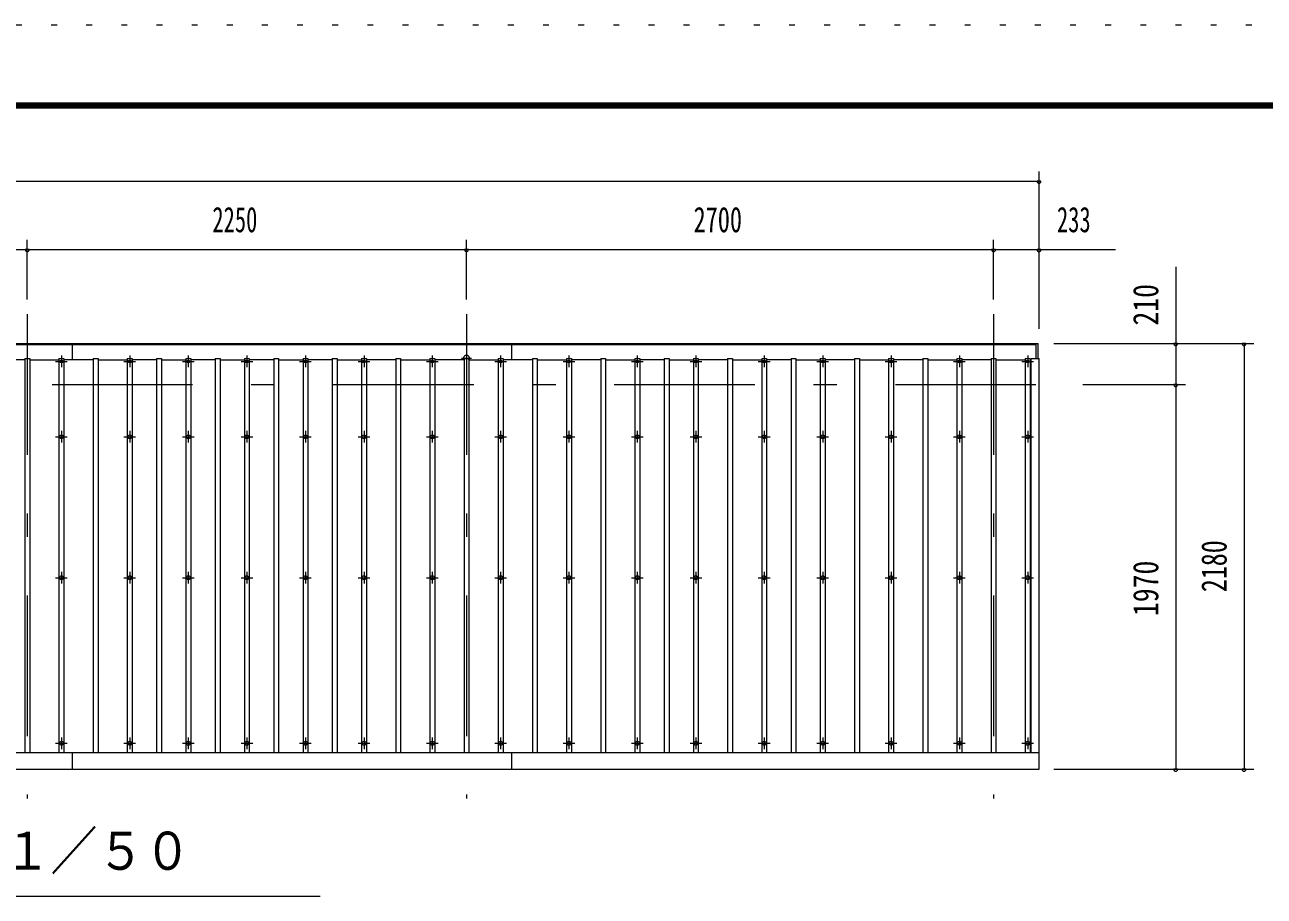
# Model space of a CAD drawing. Units: millimetres, scale not verified. Extents: x -27012 to 27023, y -10500 to 10500.
# Drawn here: x 4388 to 10737, y 6038 to 10500 of the extents above; entities that cross this region are included whole.
import ezdxf
from ezdxf.enums import TextEntityAlignment as Align

# ---------------------------------------------------------------- set-up
doc = ezdxf.new("R2010")
doc.units = ezdxf.units.MM
doc.header["$LTSCALE"] = 60
doc.linetypes.add('USER3', pattern=[24, 12, -5, 2, -5])
doc.linetypes.add('USER4', pattern=[3, 0.5, -2.5])
for name, color, linetype, lineweight in [('0-2_1-05BOLD', 7, 'Continuous', 18), ('0-3_1-25CENTER', 3, 'USER3', 18), ('0-4_1-45THIN', 4, 'Continuous', 18), ('0-5_1-55DIM', 3, 'Continuous', 18), ('0-C_F-F', 5, 'Continuous', 18), ('0-D_F-E_J_ADD', 5, 'USER4', 18)]:
    doc.layers.add(name, color=color, linetype=linetype, lineweight=lineweight)
doc.styles.add('ＭＳ ゴシック', font='')
doc.styles.get('ＭＳ ゴシック').set_extended_font_data('MS Gothic')

msp = doc.modelspace()

# ---------------------------------------------------------------- linework, layer by layer
at = {"layer": '0-2_1-05BOLD'}
for p, q in [((-1077.05, 8867.67), (9578.95, 8867.67)), ((-1067.05, 8862.67), (9568.94, 8862.67)), ((4630.95, 8867.67), (4630.95, 8784.63)), ((6880.95, 8867.67), (6880.95, 8784.63)), ((9568.94, 8790.67), (9568.94, 8867.67)), ((9578.95, 8790.67), (9578.95, 8867.67)), ((9543.95, 8790.67), (9583.95, 8790.67)), ((9543.95, 6773.43), (9543.95, 8790.67)), ((9583.95, 6687.67), (9583.95, 8790.67)), ((-1082.05, 6773.43), (9583.95, 6773.43)), ((4630.95, 6773.43), (4630.95, 6687.67)), ((6880.95, 6773.43), (6880.95, 6687.67)), ((-1082.05, 6687.67), (9583.95, 6687.67))]:
    msp.add_line(p, q, dxfattribs=at)
for centre in [(4575.95, 8390.17), (4925.95, 8390.17), (5225.95, 8390.17), (5525.95, 8390.17), (5825.95, 8390.17), (6125.95, 8390.17), (6475.95, 8390.17), (6825.95, 8390.17), (7175.95, 8390.17), (7525.95, 8390.17), (7825.95, 8390.17), (8175.95, 8390.17), (8475.95, 8390.17), (8825.95, 8390.17), (9175.95, 8390.17), (9525.95, 8390.17), (4575.95, 7668.51), (4925.95, 7668.51), (5225.95, 7668.51), (5525.95, 7668.51), (5825.95, 7668.51), (6125.95, 7668.51), (6475.95, 7668.51), (6825.95, 7668.51), (7175.95, 7668.51), (7525.95, 7668.51), (7825.95, 7668.51), (8175.95, 7668.51), (8475.95, 7668.51), (8825.95, 7668.51), (9175.95, 7668.51), (9525.95, 7668.51), (4575.95, 6820.85), (4925.95, 6820.85), (5225.95, 6820.85), (5525.95, 6820.85), (5825.95, 6820.85), (6125.95, 6820.85), (6475.95, 6820.85), (6825.95, 6820.85), (7175.95, 6820.85), (7525.95, 6820.85), (7825.95, 6820.85), (8175.95, 6820.85), (8475.95, 6820.85), (8825.95, 6820.85), (9175.95, 6820.85), (9525.95, 6820.85)]:
    msp.add_circle(centre, 10, dxfattribs=at)
for centre, radius, start, end in [((4575.95, 8765.7), 14.5, 46.39838, 133.60162), ((4575.95, 8786.71), 14.5, 226.3961, 313.6039), ((4925.95, 8765.7), 14.5, 46.39838, 133.60162), ((4925.95, 8786.71), 14.5, 226.3961, 313.6039), ((5225.95, 8765.7), 14.5, 46.39838, 133.60162), ((5225.95, 8786.71), 14.5, 226.3961, 313.6039), ((5525.95, 8765.7), 14.5, 46.39838, 133.60162), ((5525.95, 8786.71), 14.5, 226.3961, 313.6039), ((5825.95, 8765.7), 14.5, 46.39838, 133.60162), ((5825.95, 8786.71), 14.5, 226.3961, 313.6039), ((6125.95, 8765.7), 14.5, 46.39838, 133.60162), ((6125.95, 8786.71), 14.5, 226.3961, 313.6039), ((6475.95, 8765.7), 14.5, 46.39838, 133.60162), ((6475.95, 8786.71), 14.5, 226.3961, 313.6039), ((6650.95, 8792.15), 15, 326.44154, 213.55197), ((6825.95, 8765.7), 14.5, 46.39838, 133.60162), ((6825.95, 8786.71), 14.5, 226.3961, 313.6039), ((7175.95, 8765.7), 14.5, 46.39838, 133.60162), ((7175.95, 8786.71), 14.5, 226.3961, 313.6039), ((7525.95, 8765.7), 14.5, 46.39838, 133.60162), ((7525.95, 8786.71), 14.5, 226.3961, 313.6039), ((7825.95, 8765.7), 14.5, 46.39838, 133.60162), ((7825.95, 8786.71), 14.5, 226.3961, 313.6039), ((8175.95, 8765.7), 14.5, 46.39838, 133.60162), ((8175.95, 8786.71), 14.5, 226.3961, 313.6039), ((8475.95, 8765.7), 14.5, 46.39838, 133.60162), ((8475.95, 8786.71), 14.5, 226.3961, 313.6039), ((8825.95, 8765.7), 14.5, 46.39838, 133.60162), ((8825.95, 8786.71), 14.5, 226.3961, 313.6039), ((9175.95, 8765.7), 14.5, 46.39838, 133.60162), ((9175.95, 8786.71), 14.5, 226.3961, 313.6039), ((9525.95, 8765.7), 14.5, 46.39838, 133.60162), ((9525.95, 8786.71), 14.5, 226.3961, 313.6039)]:
    msp.add_arc(centre, radius, start, end, dxfattribs=at)
at = {"layer": '0-3_1-25CENTER'}
for p, q in [((4400.95, 9017.67), (4400.95, 6537.67)), ((6650.95, 9017.67), (6650.95, 6537.67)), ((9350.95, 9017.67), (9350.95, 6537.67)), ((4545.95, 8776.2), (4605.95, 8776.2)), ((4575.95, 8806.2), (4575.95, 8746.2)), ((4895.95, 8776.2), (4955.95, 8776.2)), ((4925.95, 8806.2), (4925.95, 8746.2)), ((5195.95, 8776.2), (5255.95, 8776.2)), ((5225.95, 8806.2), (5225.95, 8746.2)), ((5495.95, 8776.2), (5555.95, 8776.2)), ((5525.95, 8806.2), (5525.95, 8746.2)), ((5795.94, 8776.2), (5855.95, 8776.2)), ((5825.95, 8806.2), (5825.95, 8746.2)), ((6095.95, 8776.2), (6155.95, 8776.2)), ((6125.95, 8806.2), (6125.95, 8746.2)), ((6445.95, 8776.2), (6505.95, 8776.2)), ((6475.95, 8806.2), (6475.95, 8746.2)), ((6625.95, 8792.15), (6675.95, 8792.15)), ((6795.95, 8776.2), (6855.95, 8776.2)), ((6825.95, 8806.2), (6825.95, 8746.2)), ((7145.95, 8776.2), (7205.95, 8776.2)), ((7175.95, 8806.2), (7175.95, 8746.2)), ((7495.95, 8776.2), (7555.95, 8776.2)), ((7525.95, 8806.2), (7525.95, 8746.2)), ((7795.95, 8776.2), (7855.95, 8776.2)), ((7825.95, 8806.2), (7825.95, 8746.2)), ((8145.95, 8776.2), (8205.95, 8776.2)), ((8175.95, 8806.2), (8175.95, 8746.2)), ((8445.95, 8776.2), (8505.95, 8776.2)), ((8475.95, 8806.2), (8475.95, 8746.2)), ((8795.95, 8776.2), (8855.95, 8776.2)), ((8825.95, 8806.2), (8825.95, 8746.2)), ((9145.95, 8776.2), (9205.95, 8776.2)), ((9175.95, 8806.2), (9175.95, 8746.2)), ((9495.95, 8776.2), (9555.95, 8776.2)), ((9525.95, 8806.2), (9525.95, 8746.2)), ((-1232.05, 8657.67), (9733.95, 8657.67)), ((4545.95, 8390.17), (4605.95, 8390.17)), ((4575.95, 8420.17), (4575.95, 8360.17)), ((4895.95, 8390.17), (4955.95, 8390.17)), ((4925.95, 8420.17), (4925.95, 8360.17)), ((5195.95, 8390.17), (5255.95, 8390.17)), ((5225.95, 8420.17), (5225.95, 8360.17)), ((5495.95, 8390.17), (5555.95, 8390.17)), ((5525.95, 8420.17), (5525.95, 8360.17)), ((5795.95, 8390.17), (5855.95, 8390.17)), ((5825.95, 8420.17), (5825.95, 8360.17)), ((6095.95, 8390.17), (6155.95, 8390.17)), ((6125.95, 8420.17), (6125.95, 8360.17)), ((6445.95, 8390.17), (6505.95, 8390.17)), ((6475.95, 8420.17), (6475.95, 8360.17)), ((6795.95, 8390.17), (6855.95, 8390.17)), ((6825.95, 8420.17), (6825.95, 8360.17)), ((7145.95, 8390.17), (7205.95, 8390.17)), ((7175.95, 8420.17), (7175.95, 8360.17)), ((7495.95, 8390.17), (7555.95, 8390.17)), ((7525.95, 8420.17), (7525.95, 8360.17)), ((7795.95, 8390.17), (7855.95, 8390.17)), ((7825.95, 8420.17), (7825.95, 8360.17)), ((8145.95, 8390.17), (8205.95, 8390.17)), ((8175.95, 8420.17), (8175.95, 8360.17)), ((8445.95, 8390.17), (8505.95, 8390.17)), ((8475.95, 8420.17), (8475.95, 8360.17)), ((8795.95, 8390.17), (8855.95, 8390.17)), ((8825.95, 8420.17), (8825.95, 8360.17)), ((9145.95, 8390.17), (9205.95, 8390.17)), ((9175.95, 8420.17), (9175.95, 8360.17)), ((9495.95, 8390.17), (9555.95, 8390.17)), ((9525.95, 8420.17), (9525.95, 8360.17)), ((4575.95, 7698.51), (4575.95, 7638.51)), ((4925.95, 7698.51), (4925.95, 7638.51)), ((5225.95, 7698.51), (5225.95, 7638.51)), ((5525.95, 7698.51), (5525.95, 7638.51)), ((5825.95, 7698.51), (5825.95, 7638.51)), ((6125.95, 7698.51), (6125.95, 7638.51)), ((6475.95, 7698.51), (6475.95, 7638.51)), ((6825.95, 7698.51), (6825.95, 7638.51)), ((7175.95, 7698.51), (7175.95, 7638.51)), ((7525.95, 7698.51), (7525.95, 7638.51)), ((7825.95, 7698.51), (7825.95, 7638.51)), ((8175.95, 7698.51), (8175.95, 7638.51)), ((8475.95, 7698.51), (8475.95, 7638.51)), ((8825.95, 7698.51), (8825.95, 7638.51)), ((9175.95, 7698.51), (9175.95, 7638.51)), ((9525.95, 7698.51), (9525.95, 7638.51)), ((4545.95, 7668.51), (4605.95, 7668.51)), ((4895.95, 7668.51), (4955.95, 7668.51)), ((5195.95, 7668.51), (5255.95, 7668.51)), ((5495.95, 7668.51), (5555.95, 7668.51)), ((5795.95, 7668.51), (5855.95, 7668.51)), ((6095.95, 7668.51), (6155.95, 7668.51)), ((6445.95, 7668.51), (6505.95, 7668.51)), ((6795.95, 7668.51), (6855.95, 7668.51)), ((7145.95, 7668.51), (7205.95, 7668.51)), ((7495.95, 7668.51), (7555.95, 7668.51)), ((7795.95, 7668.51), (7855.95, 7668.51)), ((8145.95, 7668.51), (8205.95, 7668.51)), ((8445.95, 7668.51), (8505.95, 7668.51)), ((8795.95, 7668.51), (8855.95, 7668.51)), ((9145.95, 7668.51), (9205.95, 7668.51)), ((9495.95, 7668.51), (9555.95, 7668.51)), ((4545.95, 6820.85), (4605.95, 6820.85)), ((4575.95, 6850.85), (4575.95, 6790.85)), ((4895.95, 6820.85), (4955.95, 6820.85)), ((4925.95, 6850.85), (4925.95, 6790.85)), ((5195.95, 6820.85), (5255.95, 6820.85)), ((5225.95, 6850.85), (5225.95, 6790.85)), ((5495.95, 6820.85), (5555.95, 6820.85)), ((5525.95, 6850.85), (5525.95, 6790.85)), ((5795.95, 6820.85), (5855.95, 6820.85)), ((5825.95, 6850.85), (5825.95, 6790.85)), ((6095.95, 6820.85), (6155.95, 6820.85)), ((6125.95, 6850.85), (6125.95, 6790.85)), ((6445.95, 6820.85), (6505.95, 6820.85)), ((6475.95, 6850.85), (6475.95, 6790.85)), ((6795.95, 6820.85), (6855.95, 6820.85)), ((6825.95, 6850.85), (6825.95, 6790.85)), ((7145.95, 6820.85), (7205.95, 6820.85)), ((7175.95, 6850.85), (7175.95, 6790.85)), ((7495.95, 6820.85), (7555.95, 6820.85)), ((7525.95, 6850.85), (7525.95, 6790.85)), ((7795.95, 6820.85), (7855.95, 6820.85)), ((7825.95, 6850.85), (7825.95, 6790.85)), ((8145.95, 6820.85), (8205.95, 6820.85)), ((8175.95, 6850.85), (8175.95, 6790.85)), ((8445.95, 6820.85), (8505.95, 6820.85)), ((8475.95, 6850.85), (8475.95, 6790.85)), ((8795.95, 6820.85), (8855.95, 6820.85)), ((8825.95, 6850.85), (8825.95, 6790.85)), ((9145.95, 6820.85), (9205.95, 6820.85)), ((9175.95, 6850.85), (9175.95, 6790.85)), ((9495.95, 6820.85), (9555.95, 6820.85)), ((9525.95, 6850.85), (9525.95, 6790.85))]:
    msp.add_line(p, q, dxfattribs=at)
at = {"layer": '0-4_1-45THIN'}
for p, q in [((4388.45, 8784.63), (4238.45, 8784.63)), ((4388.45, 8790.67), (4388.45, 6773.43)), ((4413.45, 8784.63), (4563.45, 8784.63)), ((4563.45, 8790.67), (4563.45, 6773.43)), ((4738.45, 8784.63), (4588.45, 8784.63)), ((4738.45, 8790.67), (4738.45, 6773.43)), ((4763.45, 8784.63), (4913.45, 8784.63)), ((4913.45, 8790.67), (4913.45, 6773.43)), ((5063.45, 8784.63), (4938.45, 8784.63)), ((5063.45, 8790.67), (5063.45, 6773.43)), ((5088.45, 8784.63), (5213.45, 8784.63)), ((5213.45, 8790.67), (5213.45, 6773.43)), ((5363.45, 8784.63), (5238.45, 8784.63)), ((5363.45, 8790.67), (5363.45, 6773.43)), ((5388.45, 8784.63), (5513.45, 8784.63)), ((5513.45, 8790.67), (5513.45, 6773.43)), ((5663.45, 8784.63), (5538.45, 8784.63)), ((5663.45, 8790.67), (5663.45, 6773.43)), ((5688.45, 8784.63), (5813.45, 8784.63)), ((5813.45, 8790.67), (5813.45, 6773.43)), ((5963.45, 8784.63), (5838.45, 8784.63)), ((5963.45, 8790.67), (5963.45, 6773.43)), ((5988.45, 8784.63), (6113.45, 8784.63)), ((6113.45, 8790.67), (6113.45, 6773.43)), ((6288.44, 8784.63), (6138.45, 8784.63)), ((6288.44, 8790.67), (6288.44, 6773.43)), ((6313.45, 8784.63), (6463.45, 8784.63)), ((6463.45, 8790.67), (6463.45, 6773.43)), ((6638.45, 8784.63), (6488.45, 8784.63)), ((6638.45, 8790.67), (6638.45, 6773.43)), ((6663.45, 8784.63), (6813.45, 8784.63)), ((6813.45, 8790.67), (6813.45, 6773.43)), ((6988.45, 8784.63), (6838.45, 8784.63)), ((6988.45, 8790.67), (6988.45, 6773.43)), ((7013.45, 8784.63), (7163.45, 8784.63)), ((7163.45, 8790.67), (7163.45, 6773.43)), ((7338.45, 8784.63), (7188.45, 8784.63)), ((7338.45, 8790.67), (7338.45, 6773.43)), ((7363.45, 8784.63), (7513.45, 8784.63)), ((7513.45, 8790.67), (7513.45, 6773.43)), ((7663.45, 8784.63), (7538.45, 8784.63)), ((7663.45, 8790.67), (7663.45, 6773.43)), ((7688.45, 8784.63), (7813.45, 8784.63)), ((7813.45, 8790.67), (7813.45, 6773.43)), ((7988.45, 8784.63), (7838.45, 8784.63)), ((7988.45, 8790.67), (7988.45, 6773.43)), ((8013.45, 8784.63), (8163.45, 8784.63)), ((8163.45, 8790.67), (8163.45, 6773.43)), ((8313.45, 8784.63), (8188.45, 8784.63)), ((8313.45, 8790.67), (8313.45, 6773.43)), ((8338.45, 8784.63), (8463.45, 8784.63)), ((8463.45, 8790.67), (8463.45, 6773.43)), ((8638.45, 8784.63), (8488.45, 8784.63)), ((8638.45, 8790.67), (8638.45, 6773.43)), ((8663.45, 8784.63), (8813.45, 8784.63)), ((8813.45, 8790.67), (8813.45, 6773.43)), ((8988.45, 8784.63), (8838.45, 8784.63)), ((8988.45, 8790.67), (8988.45, 6773.43)), ((9013.45, 8784.63), (9163.45, 8784.63)), ((9163.45, 8790.67), (9163.45, 6773.43)), ((9338.45, 8784.63), (9188.45, 8784.63)), ((9338.45, 8790.67), (9338.45, 6773.43)), ((9363.45, 8784.63), (9513.45, 8784.63)), ((9513.45, 8790.67), (9513.45, 6773.43)), ((9543.95, 8775.67), (9538.45, 8775.67))]:
    msp.add_line(p, q, dxfattribs=at)
for points in [[(4388.45, 8790.67), (4413.45, 8790.67), (4413.45, 6773.43)], [(4563.45, 8790.67), (4588.45, 8790.67), (4588.45, 6773.43)], [(4738.45, 8790.67), (4763.45, 8790.67), (4763.45, 6773.43)], [(4913.45, 8790.67), (4938.45, 8790.67), (4938.45, 6773.43)], [(5063.45, 8790.67), (5088.45, 8790.67), (5088.45, 6773.43)], [(5213.45, 8790.67), (5238.45, 8790.67), (5238.45, 6773.43)], [(5363.45, 8790.67), (5388.45, 8790.67), (5388.45, 6773.43)], [(5513.45, 8790.67), (5538.45, 8790.67), (5538.45, 6773.43)], [(5663.45, 8790.67), (5688.45, 8790.67), (5688.45, 6773.43)], [(5813.45, 8790.67), (5838.45, 8790.67), (5838.45, 6773.43)], [(5963.45, 8790.67), (5988.45, 8790.67), (5988.45, 6773.43)], [(6113.45, 8790.67), (6138.45, 8790.67), (6138.45, 6773.43)], [(6288.44, 8790.67), (6313.45, 8790.67), (6313.45, 6773.43)], [(6463.45, 8790.67), (6488.45, 8790.67), (6488.45, 6773.43)], [(6638.45, 8790.67), (6663.45, 8790.67), (6663.45, 6773.43)], [(6813.45, 8790.67), (6838.45, 8790.67), (6838.45, 6773.43)], [(6988.45, 8790.67), (7013.45, 8790.67), (7013.45, 6773.43)], [(7163.45, 8790.67), (7188.45, 8790.67), (7188.45, 6773.43)], [(7338.45, 8790.67), (7363.45, 8790.67), (7363.45, 6773.43)], [(7513.45, 8790.67), (7538.45, 8790.67), (7538.45, 6773.43)], [(7663.45, 8790.67), (7688.45, 8790.67), (7688.45, 6773.43)], [(7813.45, 8790.67), (7838.45, 8790.67), (7838.45, 6773.43)], [(7988.45, 8790.67), (8013.45, 8790.67), (8013.45, 6773.43)], [(8163.45, 8790.67), (8188.45, 8790.67), (8188.45, 6773.43)], [(8313.45, 8790.67), (8338.45, 8790.67), (8338.45, 6773.43)], [(8463.45, 8790.67), (8488.45, 8790.67), (8488.45, 6773.43)], [(8638.45, 8790.67), (8663.45, 8790.67), (8663.45, 6773.43)], [(8813.45, 8790.67), (8838.45, 8790.67), (8838.45, 6773.43)], [(8988.45, 8790.67), (9013.45, 8790.67), (9013.45, 6773.43)], [(9163.45, 8790.67), (9188.45, 8790.67), (9188.45, 6773.43)], [(9338.45, 8790.67), (9363.45, 8790.67), (9363.45, 6773.43)], [(9513.45, 8790.67), (9538.45, 8790.67), (9538.45, 6773.43)]]:
    msp.add_lwpolyline(points, dxfattribs=at)
at = {"layer": '0-5_1-55DIM'}
for p, q in [((9583.95, 8942.68), (9583.95, 9748.67)), ((-1082.05, 9698.67), (9583.95, 9698.67)), ((9593.95, 9698.67), (9573.95, 9698.67)), ((4400.95, 9092.68), (4400.95, 9398.67)), ((6650.95, 9092.68), (6650.95, 9398.67)), ((9350.95, 9092.68), (9350.95, 9398.67)), ((-1474.55, 9348.67), (9976.44, 9348.67)), ((4410.95, 9348.67), (4390.95, 9348.67)), ((6660.95, 9348.67), (6640.95, 9348.67)), ((9360.95, 9348.67), (9340.95, 9348.67)), ((9593.95, 9348.67), (9573.95, 9348.67)), ((10283.95, 9260.17), (10283.95, 6687.67)), ((9658.95, 8867.67), (10683.95, 8867.67)), ((10293.95, 8867.67), (10273.95, 8867.67)), ((10643.95, 8867.67), (10623.95, 8867.67)), ((10633.95, 8867.67), (10633.95, 6687.67)), ((9808.95, 8657.67), (10333.95, 8657.67)), ((10293.95, 8657.67), (10273.95, 8657.67)), ((9658.95, 6687.67), (10683.95, 6687.67)), ((10293.95, 6687.67), (10273.95, 6687.67)), ((10643.95, 6687.67), (10623.95, 6687.67)), ((2600.95, 6037.67), (5900.95, 6037.67))]:
    msp.add_line(p, q, dxfattribs=at)
for centre in [(9583.95, 9698.67), (4400.95, 9348.67), (6650.95, 9348.67), (9350.95, 9348.67), (9583.95, 9348.67), (10283.95, 8867.67), (10633.95, 8867.67), (10283.95, 8657.67), (10283.95, 6687.67), (10633.95, 6687.67)]:
    msp.add_arc(centre, 10, 180, 0, dxfattribs=at)
at = {"layer": '0-C_F-F'}
for p, q in [((-2176.72, 10100), (26523.28, 10100)), ((-2174.22, 10097.5), (26520.78, 10097.5)), ((-2171.72, 10095), (26518.28, 10095)), ((-2169.22, 10092.5), (26515.78, 10092.5)), ((-2166.72, 10090), (26513.28, 10090)), ((-2164.22, 10087.5), (26510.78, 10087.5)), ((-2161.72, 10085), (26508.28, 10085)), ((-2159.22, 10082.5), (26505.78, 10082.5)), ((-2156.72, 10080), (26503.28, 10080)), ((-2154.22, 10077.5), (26500.78, 10077.5)), ((-2151.72, 10075), (26498.28, 10075))]:
    msp.add_line(p, q, dxfattribs=at)
at = {"layer": '0-D_F-E_J_ADD'}
msp.add_line((-2676.72, 10500), (27023.28, 10500), dxfattribs=at)

# ---------------------------------------------------------------- texts
at = {"layer": '0-5_1-55DIM', "color": 7, "style": 'ＭＳ ゴシック'}
for s, height, width, p in [('2250', 130.2, 0.65, (5349.27, 9398.67)), ('2700', 130.2, 0.7, (7814.35, 9398.67)), ('233', 130.2, 0.65, (9675.77, 9398.67)), ('屋根伏図\u3000Ｓ＝１／５０', 195.4, 0.9, (2600.95, 6114.32))]:
    msp.add_text(s, height=height, dxfattribs=dict(at, width=width)).set_placement(p, align=Align.BOTTOM_LEFT)
for s, width, p in [('210', 0.8, (10233.95, 8960.02)), ('2180', 0.75, (10583.95, 7594.64)), ('1970', 0.8, (10233.95, 7472.48))]:
    msp.add_text(s, height=130.2, rotation=90, dxfattribs=dict(at, width=width)).set_placement(p, align=Align.BOTTOM_LEFT)

doc.saveas('drawing.dxf')
